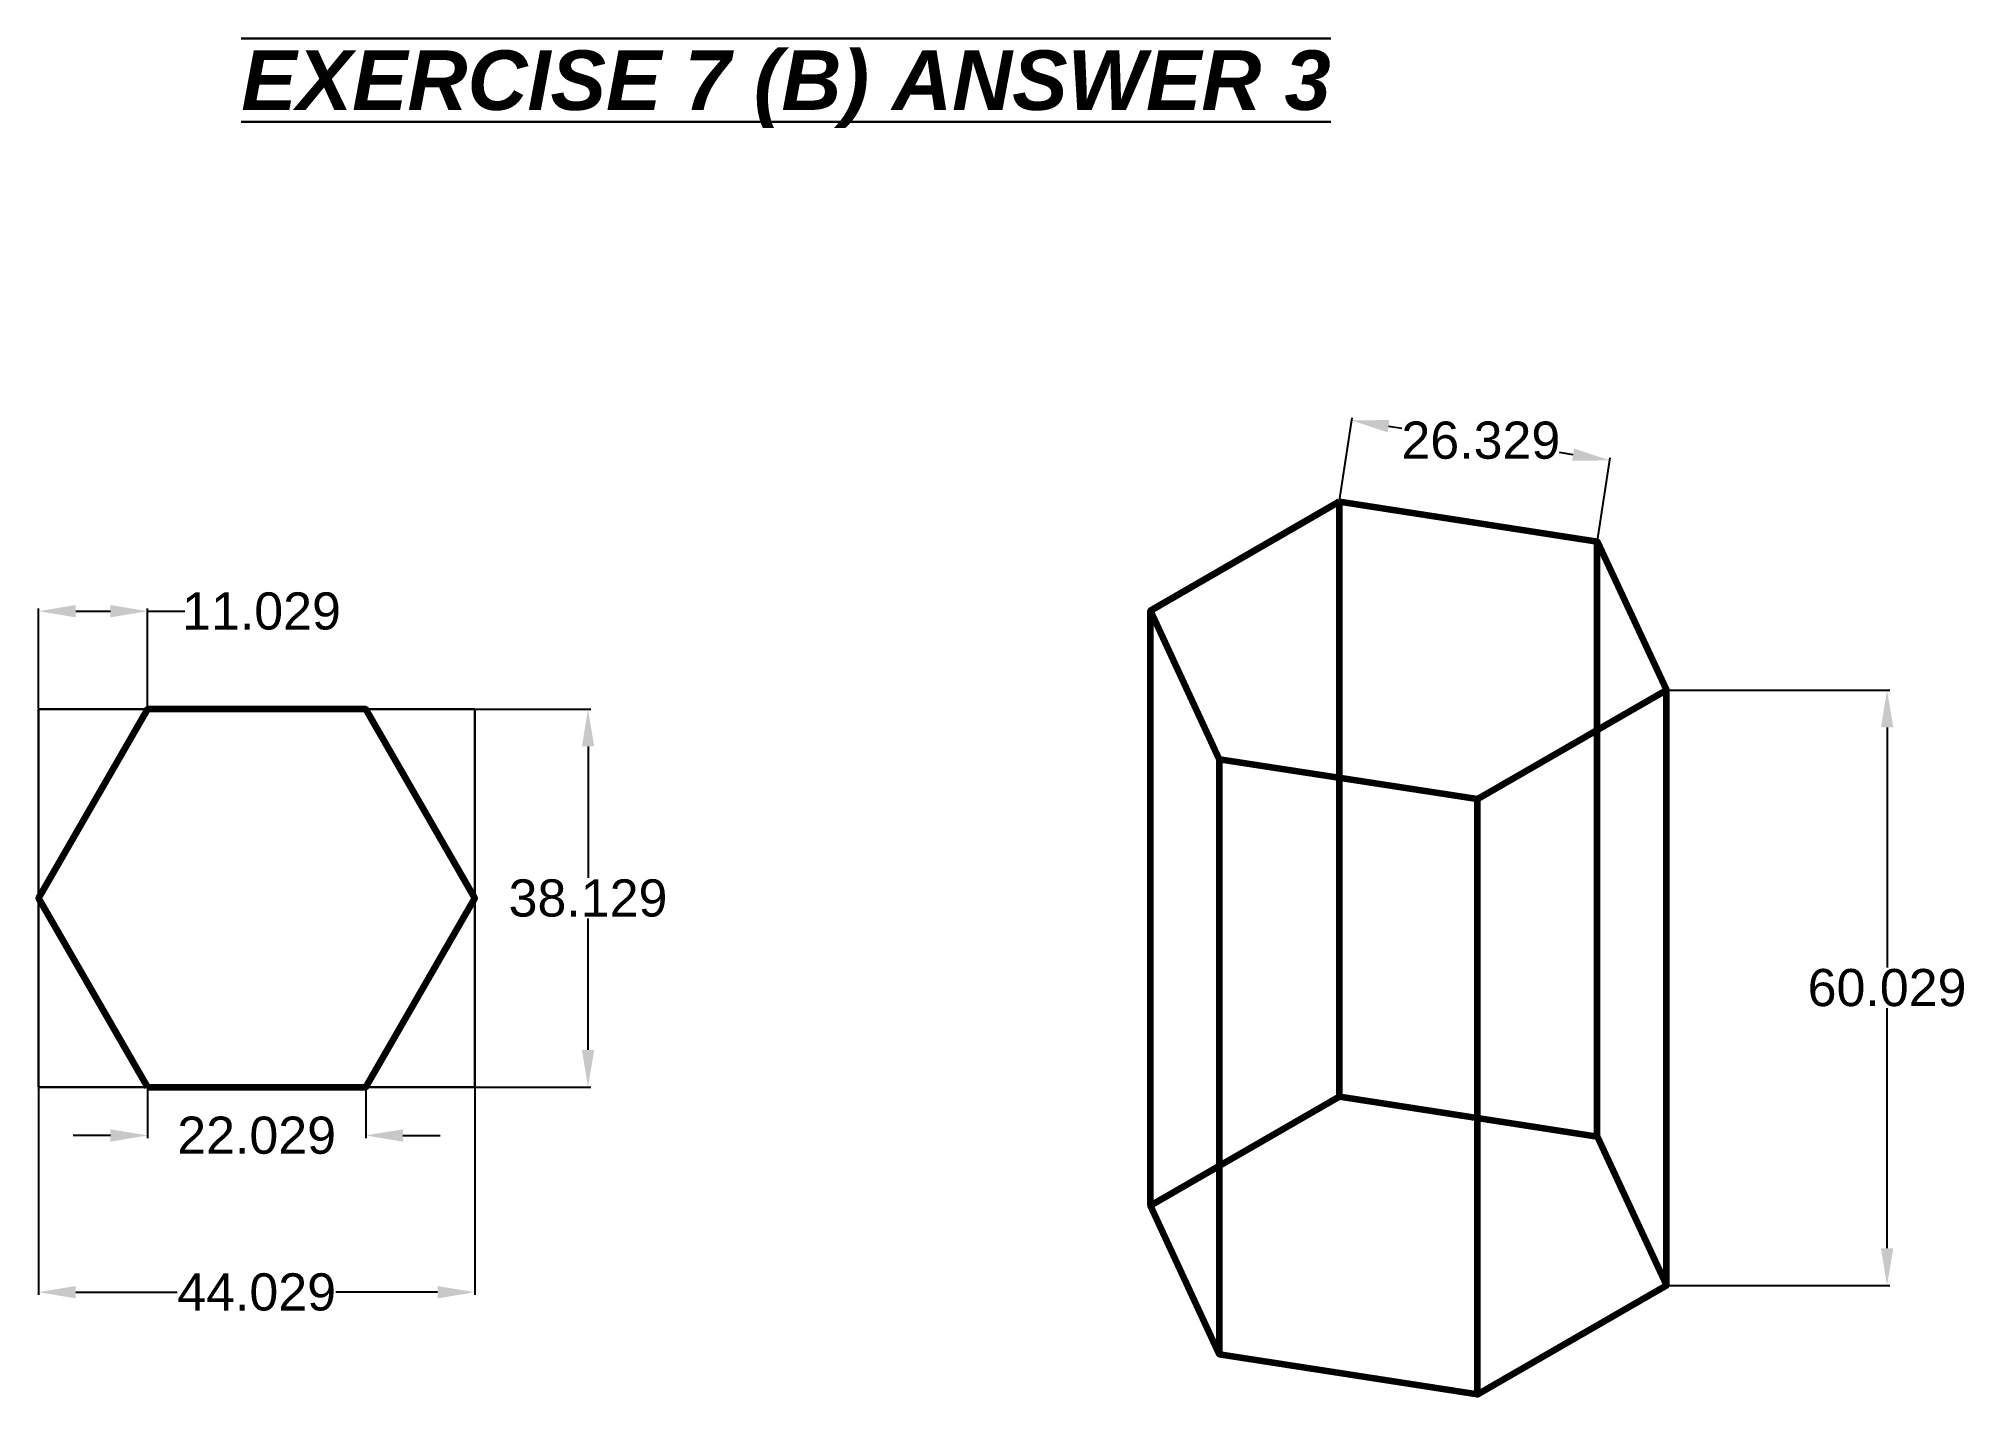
# Model space of a CAD drawing. Header units: millimetres. Extents: x 158 to 352, y 26 to 163.
import ezdxf

# ---------------------------------------------------------------- set-up
doc = ezdxf.new("R2010")
doc.units = ezdxf.units.MM
doc.header["$PDMODE"] = 32
doc.layers.add('thick continuous', color=7, linetype='Continuous', lineweight=30)
doc.styles.get("Standard").update_dxf_attribs({"font": 'arial.ttf'})
doc.dimstyles.get("Standard").update_dxf_attribs({"dimscale": 1.5, "dimtxt": 2.5, "dimasz": 2.5, "dimexe": 0.18, "dimexo": 0.0625, "dimgap": 0.09, "dimtad": 0, "dimtih": 1, "dimtoh": 1, "dimdec": 1, "dimzin": 0, "dimdsep": 46, "dimtxsty": 'Standard', "dimcen": 0.09, "dimadec": 0, "dimazin": 0, "dimtfac": 1, "dimtdec": 1, "dimtofl": 0, "dimtmove": 0, "dimatfit": 3, "dimfxl": 1, "dimtolj": 1, "dimtzin": 0, "dimarcsym": 0})

# ---------------------------------------------------------------- blocks, each defined once
blk = doc.blocks.new('*D0')
at = {"layer": 'Defpoints', "color": 0, "transparency": 16777216}
for p in [(168.51, 105.18), (157.51, 95.29), (168.51, 95.29)]:
    blk.add_point(p, dxfattribs=at)
at = {"layer": 'thick continuous', "color": 0, "lineweight": -2, "transparency": 16777216}
for p, q in [((157.51, 95.38), (157.51, 105.45)), ((161.26, 105.18), (164.76, 105.18)), ((168.51, 95.38), (168.51, 105.45)), ((168.51, 105.18), (172.26, 105.18))]:
    blk.add_line(p, q, dxfattribs=at)
at = {"layer": 'thick continuous', "color": 0, "transparency": 16777216}
for points in [[(161.26, 105.81), (161.26, 104.56), (157.51, 105.18)], [(164.76, 105.81), (164.76, 104.56), (168.51, 105.18)]]:
    blk.add_solid(points, dxfattribs=at)
at = {"layer": 'thick continuous', "color": 0, "transparency": 16777216, "insert": (180, 105.18), "char_height": 3.75, "attachment_point": 5}
blk.add_mtext('\\A1;11.029', dxfattribs=at)
blk = doc.blocks.new('*D1')
at = {"layer": 'Defpoints', "color": 0, "transparency": 16777216}
for p in [(168.51, 57.18), (190.51, 57.18), (190.51, 52.3)]:
    blk.add_point(p, dxfattribs=at)
at = {"layer": 'thick continuous', "color": 0, "lineweight": -2, "transparency": 16777216}
for p, q in [((168.51, 57.09), (168.51, 52.03)), ((190.51, 57.09), (190.51, 52.03)), ((164.76, 52.3), (161.01, 52.3)), ((194.26, 52.3), (198.01, 52.3))]:
    blk.add_line(p, q, dxfattribs=at)
at = {"layer": 'thick continuous', "color": 0, "transparency": 16777216}
for points in [[(164.76, 52.92), (164.76, 51.67), (168.51, 52.3)], [(194.26, 52.92), (194.26, 51.67), (190.51, 52.3)]]:
    blk.add_solid(points, dxfattribs=at)
at = {"layer": 'thick continuous', "color": 0, "transparency": 16777216, "insert": (179.51, 52.3), "char_height": 3.75, "attachment_point": 5}
blk.add_mtext('\\A1;22.029', dxfattribs=at)
blk = doc.blocks.new('*D2')
at = {"layer": 'Defpoints', "color": 0, "transparency": 16777216}
for p in [(157.51, 57.18), (201.51, 57.18), (201.51, 36.49)]:
    blk.add_point(p, dxfattribs=at)
at = {"layer": 'thick continuous', "color": 0, "lineweight": -2, "transparency": 16777216}
for p, q in [((157.51, 57.09), (157.51, 36.22)), ((201.51, 57.09), (201.51, 36.22)), ((161.26, 36.49), (171.51, 36.49)), ((197.76, 36.49), (187.5, 36.49))]:
    blk.add_line(p, q, dxfattribs=at)
at = {"layer": 'thick continuous', "color": 0, "transparency": 16777216}
for points in [[(161.26, 37.11), (161.26, 35.86), (157.51, 36.49)], [(197.76, 37.11), (197.76, 35.86), (201.51, 36.49)]]:
    blk.add_solid(points, dxfattribs=at)
at = {"layer": 'thick continuous', "color": 0, "transparency": 16777216, "insert": (179.51, 36.49), "char_height": 3.75, "attachment_point": 5}
blk.add_mtext('\\A1;44.029', dxfattribs=at)
blk = doc.blocks.new('*D3')
at = {"layer": 'Defpoints', "color": 0, "transparency": 16777216}
for p in [(201.51, 95.29), (201.51, 57.18), (212.94, 57.18)]:
    blk.add_point(p, dxfattribs=at)
at = {"layer": 'thick continuous', "color": 0, "lineweight": -2, "transparency": 16777216}
for p, q in [((201.6, 95.29), (213.21, 95.29)), ((212.94, 91.54), (212.94, 78.28)), ((212.94, 60.93), (212.94, 74.18)), ((201.6, 57.18), (213.21, 57.18))]:
    blk.add_line(p, q, dxfattribs=at)
at = {"layer": 'thick continuous', "color": 0, "transparency": 16777216}
for points in [[(212.32, 91.54), (213.57, 91.54), (212.94, 95.29)], [(212.32, 60.93), (213.57, 60.93), (212.94, 57.18)]]:
    blk.add_solid(points, dxfattribs=at)
at = {"layer": 'thick continuous', "color": 0, "transparency": 16777216, "insert": (212.94, 76.23), "char_height": 3.75, "attachment_point": 5}
blk.add_mtext('\\A1;38.129', dxfattribs=at)
blk = doc.blocks.new('*D6')
at = {"layer": 'Defpoints', "color": 0, "transparency": 16777216}
for p in [(321.73, 97.21), (321.73, 37.17), (343.99, 37.17)]:
    blk.add_point(p, dxfattribs=at)
at = {"layer": 'thick continuous', "color": 0, "lineweight": -2, "transparency": 16777216}
for p, q in [((321.82, 97.21), (344.26, 97.21)), ((343.99, 93.46), (343.99, 69.24)), ((343.99, 40.92), (343.99, 65.14)), ((321.83, 37.17), (344.26, 37.17))]:
    blk.add_line(p, q, dxfattribs=at)
at = {"layer": 'thick continuous', "color": 0, "transparency": 16777216}
for points in [[(343.37, 93.46), (344.62, 93.46), (343.99, 97.21)], [(343.37, 40.92), (344.62, 40.92), (343.99, 37.17)]]:
    blk.add_solid(points, dxfattribs=at)
at = {"layer": 'thick continuous', "color": 0, "transparency": 16777216, "insert": (343.99, 67.19), "char_height": 3.75, "attachment_point": 5}
blk.add_mtext('\\A1;60.029', dxfattribs=at)
blk = doc.blocks.new('*D7')
at = {"layer": 'Defpoints', "color": 0, "transparency": 16777216}
for p in [(316.02, 120.4), (288.73, 116.26), (314.75, 112.23)]:
    blk.add_point(p, dxfattribs=at)
at = {"layer": 'thick continuous', "color": 0, "lineweight": -2, "transparency": 16777216}
for p, q in [((288.74, 116.35), (290.03, 124.69)), ((293.7, 123.85), (295.05, 123.64)), ((312.31, 120.97), (310.96, 121.18)), ((314.77, 112.32), (316.06, 120.67))]:
    blk.add_line(p, q, dxfattribs=at)
at = {"layer": 'thick continuous', "color": 0, "transparency": 16777216}
for points in [[(293.79, 124.47), (293.6, 123.23), (289.99, 124.42)], [(312.41, 121.59), (312.22, 120.35), (316.02, 120.4)]]:
    blk.add_solid(points, dxfattribs=at)
at = {"layer": 'thick continuous', "color": 0, "transparency": 16777216, "insert": (303.01, 122.41), "char_height": 3.75, "attachment_point": 5}
blk.add_mtext('\\A1;26.329', dxfattribs=at)

msp = doc.modelspace()

# ---------------------------------------------------------------- linework, layer by layer
at = {"layer": 'thick continuous', "lineweight": 100}
for p, q in [((288.74, 56.22), (288.74, 116.22)), ((314.76, 52.2), (314.76, 112.2)), ((269.68, 45.22), (269.68, 105.22)), ((321.73, 37.17), (321.73, 97.17)), ((276.66, 30.2), (276.66, 90.2)), ((302.68, 26.17), (302.68, 86.17))]:
    msp.add_line(p, q, dxfattribs=at)
at = {"layer": 'thick continuous'}
for p, q in [((157.51, 95.29), (157.51, 57.18)), ((201.51, 95.29), (157.51, 95.29)), ((201.51, 95.29), (201.51, 57.18)), ((201.51, 57.18), (157.51, 57.18))]:
    msp.add_line(p, q, dxfattribs=at)
at = {"layer": 'thick continuous', "lineweight": 100}
for points in [[(288.73, 116.26), (314.75, 112.23), (321.73, 97.21), (302.67, 86.21), (276.65, 90.23), (269.68, 105.26), (288.73, 116.26)], [(288.74, 56.22), (314.76, 52.2), (321.73, 37.17), (302.68, 26.17), (276.66, 30.2), (269.68, 45.22), (288.74, 56.22)]]:
    msp.add_lwpolyline(points, dxfattribs=at)
msp.add_lwpolyline([(168.51, 57.18), (190.51, 57.18), (201.51, 76.23), (190.51, 95.29), (168.51, 95.29), (157.51, 76.23)], close=True, dxfattribs=at)

# ---------------------------------------------------------------- texts
at = {"layer": 'thick continuous', "insert": (177.96, 161.75), "char_height": 6, "attachment_point": 1}
msp.add_mtext_dynamic_manual_height_columns('{\\fArial|b1|i1|c0|p34;\\L\\OEXERCISE 7 (B) ANSWER 3 }', width=221.8034, gutter_width=12.5, heights=[1.81], dxfattribs=at)

# ---------------------------------------------------------------- dimensions: what is measured, and where the dimension line sits
at = {"layer": 'thick continuous'}
dim = msp.add_aligned_dim(p1=(288.73, 116.26), p2=(314.75, 112.23), distance=8.26, dimstyle='Standard', override={"dimpost": '29'}, dxfattribs=at)
dim.commit()
dim.dimension.update_dxf_attribs({"geometry": '*D7', "text_midpoint": (303.01, 122.41)})
for base, p1, p2, picture, middle in [((168.51, 105.18), (157.51, 95.29), (168.51, 95.29), '*D0', (180, 105.18)), ((201.51, 36.49), (157.51, 57.18), (201.51, 57.18), '*D2', (179.51, 36.49)), ((190.51, 52.3), (168.51, 57.18), (190.51, 57.18), '*D1', (179.51, 52.3))]:
    dim = msp.add_linear_dim(base=base, p1=p1, p2=p2, dimstyle='Standard', override={"dimpost": '29'}, dxfattribs=at)
    dim.commit()
    dim.dimension.update_dxf_attribs({"geometry": picture, "text_midpoint": middle})
for base, p1, p2, picture, middle in [((343.99, 37.17), (321.73, 97.21), (321.73, 37.17), '*D6', (343.99, 67.19)), ((212.94, 57.18), (201.51, 95.29), (201.51, 57.18), '*D3', (212.94, 76.23))]:
    dim = msp.add_linear_dim(base=base, p1=p1, p2=p2, angle=90, dimstyle='Standard', override={"dimpost": '29'}, dxfattribs=at)
    dim.commit()
    dim.dimension.update_dxf_attribs({"geometry": picture, "text_midpoint": middle})

doc.saveas('drawing.dxf')
